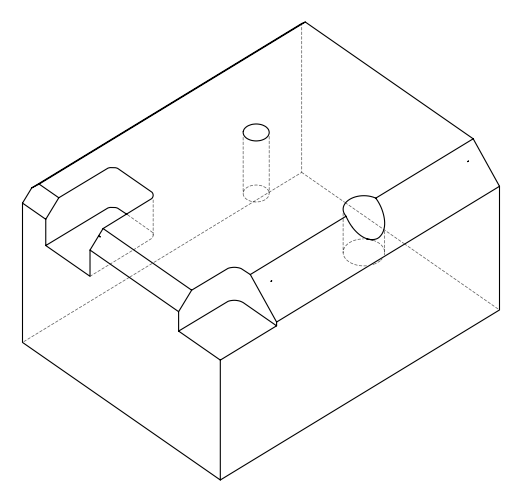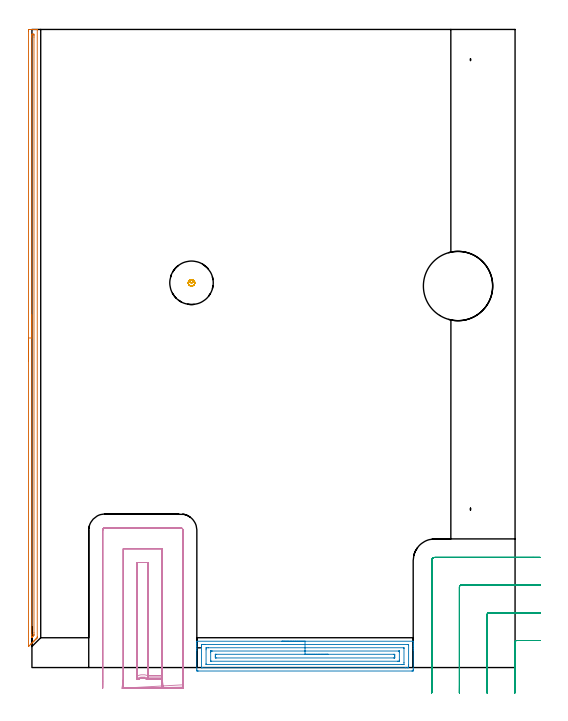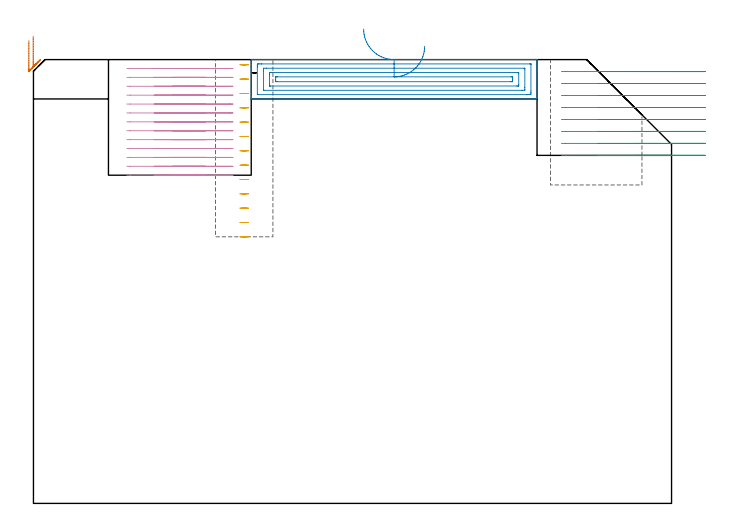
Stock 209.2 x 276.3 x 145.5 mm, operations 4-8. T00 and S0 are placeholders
(PLAN: 8 operations, 4 tool changes, 46 min)
(1 INDEXABLE_INSERT_DRILL_BLIND_HOLE_FROM_SOLID | STEP1POCKET | UGT0302_009 | 0.17 min | 29039 mm3)
(2 AREA_MILL | FG_CHAMFER_SURFACE | UGT0205_001 | 1.21 min | 2611 mm3)
(3 AREA_MILL_1 | FG_CHAMFER_SURFACE_1 | UGT0205_001 | 17.38 min | 85030 mm3)
(4 AREA_MILL_2 | FG_CHAMFER_SURFACE_2 | UGT0205_001 | 4.4 min | 1922 mm3)
(5 AREA_MILL_3 | FG_CHAMFER_SURFACE_3 | UGT0205_001 | 3.99 min | 8928 mm3)
(6 MILL_CORNER_NOTCH_RECTANGULAR | CORNER_NOTCH_RECTANGULAR | NXT0201_012 | Follow Part, ap 4, ae 75% | 5.16 min | 72690 mm3)
(7 MILL_SLOT | SLOT_PARTIAL_RECTANGULAR | NXT0201_011 | Follow Part, ap 3, ae 75% | 12.95 min | 116025 mm3)
(8 MILL_BLIND_HOLE_FROM_SOLID_MATERIAL | STEP1POCKET_1 | NXT0201_012 | Spiral | 0.7 min | 16126 mm3)
(TOOL UGT0302_009 | Indexable Insert Drill 30mm | D30 PA180 FL50 Z2)
(TOOL UGT0205_001 | Chamfer Mill 20 x 3 x 45 deg. | D20 FL50 Z2)
(TOOL NXT0201_012 | ENDMILL 16mm [2P460-1600-NA 1630] | D16 FL38 Z6)
(TOOL NXT0201_011 | ENDMILL 12mm [2P460-1200-NA 1630] | D12 FL38 Z6)
(OP 4 AREA_MILL_2)
G17 G21 G94 G90
T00 M6
G54
G17 G0 G90 X-1.5 Y132.7 S1061 M3
G43 Z155.5 H0
Z151.7
G94 G1 Y132.738 Z150.828 F250.
Y132.852 Z149.964
Y133.041 Z149.112
Y133.303 Z148.28
Y133.637 Z147.474
Y134.04 Z146.7
Y134.509 Z145.964
Y135.04 Z145.272
Y135.629 Z144.629
Y136.272 Z144.04
Y136.964 Z143.508
Y137.7 Z143.04
Y138.474 Z142.637
Y139.28 Z142.303
Y140.112 Z142.041
Y140.964 Z141.852
Y141.829 Z141.738
Y142.7 Z141.7
Y275.368
X-1.499 Y275.693 Z141.701
X-1.493 Y276.253 Z141.703
X-1.49 Y276.292 Z141.705
X-0.934 Y276.3 Z142.26
X-0.365 Z142.832
X-0.045 Z143.151
X0.524 Z143.721
X0.845 Z144.04
X1.486 Z144.685
X1.893 Z145.092
X2.258 Y276.293 Z145.45
X2.297 Y276.29 Z145.488
X2.3 Y276.139 Z145.5
Y13.278
X2.294 Y12.895 Z145.492
X2.22 Y12.82 Z145.419
X2.179 Y12.778 Z145.377
X1.786 Y12.385 Z144.984
X1.734 Y12.333 Z144.931
X1.684 Y12.283 Z144.883
X1.488 Y12.087 Z144.687
X1.438 Y12.036 Z144.635
X1.388 Y11.987 Z144.587
X1.19 Y11.79 Z144.389
X1.141 Y11.74 Z144.338
X1.093 Y11.692 Z144.291
X0.893 Y11.492 Z144.092
X0.845 Y11.443 Z144.042
X0.797 Y11.396 Z143.996
X0.595 Y11.195 Z143.794
X0.548 Y11.147 Z143.745
X0.501 Y11.101 Z143.7
X0.298 Y10.897 Z143.497
X0.252 Y10.85 Z143.449
X0.206 Y10.805 Z143.405
X0. Y10.6 Z143.199
X-0.045 Y10.554 Z143.152
X-0.09 Y10.51 Z143.109
X-0.297 Y10.302 Z142.902
X-0.341 Y10.257 Z142.856
X-0.385 Y10.214 Z142.814
X-0.595 Y10.005 Z142.604
X-0.934 Y9.664 Z142.263
X-1.058 Y9.542 Z142.142
X-1.19 Y9.41 Z142.01
X-1.379 Y9.22 Z141.818
X-1.488 Y9.112 Z141.709
X-1.496 Y9.111 Z141.702
X-1.499 Y9.112 Z141.699
X-1.5 Y9.329 Z141.7
Y142.7
X-0.086 Z143.114
Y273.056
X-0.083 Y273.908 Z143.117
X-0.081 Y273.944 Z143.119
X-0.045 Y274.29 Z143.155
X0.459 Y274.295 Z143.659
X0.845 Y274.29 Z144.045
X0.881 Y273.908 Z144.081
X0.883 Y273.869 Z144.083
X0.886 Y273.015 Z144.086
Y15.022
X0.882 Y14.17 Z144.082
X0.88 Y14.135 Z144.08
X0.845 Y13.906 Z144.045
X0.534 Y13.589 Z143.734
X0.226 Y13.278 Z143.426
X0.088 Y13.144 Z143.288
X-0.045 Y13.017 Z143.155
X-0.079 Y13.278 Z143.121
X-0.082 Y13.315 Z143.118
X-0.086 Y14.17 Z143.114
Y14.211
Y142.7
Y143.572 Z143.152
Y144.437 Z143.266
Y145.288 Z143.455
Y146.12 Z143.717
Y146.926 Z144.051
Y147.7 Z144.454
Y148.436 Z144.923
Y149.128 Z145.454
Y149.771 Z146.043
Y150.361 Z146.686
Y150.892 Z147.378
Y151.36 Z148.114
Y151.763 Z148.888
Y152.097 Z149.694
Y152.359 Z150.526
Y152.548 Z151.378
Y152.662 Z152.243
Y152.7 Z153.114
G0 Z155.5
M5
M2
(OP 5 AREA_MILL_3)
G17 G21 G94 G90
T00 M6
G54
G17 G0 G90 X108.25 Y11.4 S1061 M3
G43 Z155.5 H0
G94 G1 X108.288 Z154.628 F250.
X108.402 Z153.763
X108.591 Z152.912
X108.853 Z152.08
X109.187 Z151.274
X109.59 Z150.5
X110.059 Z149.764
X110.59 Z149.072
X111.179 Z148.429
X111.822 Z147.839
X112.514 Z147.308
X113.25 Z146.84
X114.024 Z146.437
X114.83 Z146.103
X115.662 Z145.841
X116.514 Z145.652
X117.378 Z145.538
X118.25 Z145.5
X164.974
X165.09 Y11.397 Z145.489
X165.098 Y11.306 Z145.398
X165.1 Y11.209 Z145.308
Y10.569 Z144.668
Y9.811 Z143.91
Y9.316 Z143.412
Y9.069 Z143.166
Y8.443 Z142.54
Y8.196 Z142.293
Y7.57 Z141.664
Y-0.85 Z133.247
X165.097 Y-1.163 Z132.934
X165.09 Y-1.492 Z132.604
X164.87 Y-1.497 Z132.601
X164.529 Y-1.5 Z132.6
X71.971
X71.63 Y-1.497 Z132.601
X71.41 Y-1.492 Z132.604
X71.404 Y-1.163 Z132.934
X71.4 Y-0.603 Z133.494
Y7.57 Z141.664
Y8.196 Z142.293
Y8.443 Z142.54
Y9.069 Z143.166
Y9.316 Z143.412
Y9.811 Z143.91
Y10.454 Z144.553
Y11.063 Z145.162
Y11.209 Z145.308
X71.402 Y11.306 Z145.398
X71.41 Y11.397 Z145.489
X71.526 Y11.4 Z145.5
X118.25
Y9.986 Z144.086
X162.749 Y9.985 Z144.085
X162.959 Y9.984 Z144.084
X163.07 Y9.98 Z144.08
X163.09 Y9.979 Z144.079
X163.094 Y9.965 Z144.065
X163.097 Y9.948 Z144.048
X163.1 Y9.846 Z143.946
Y1.113 Z135.213
X163.098 Y0.584 Z134.684
X163.094 Y0.245 Z134.345
X163.08 Y-0.079 Z134.021
X162.749 Y-0.083 Z134.017
X162.54 Y-0.085 Z134.015
X161.859 Y-0.086 Z134.014
X161.651
X73.751 Y-0.085 Z134.015
X73.541 Y-0.084 Z134.016
X73.43 Y-0.08 Z134.02
X73.41 Y-0.079 Z134.021
X73.406 Y-0.065 Z134.035
X73.403 Y-0.048 Z134.052
X73.4 Y0.054 Z134.154
Y8.787 Z142.887
X73.402 Y9.316 Z143.416
X73.406 Y9.655 Z143.755
X73.42 Y9.979 Z144.079
X73.751 Y9.983 Z144.083
X73.96 Y9.985 Z144.085
X74.641 Y9.986 Z144.086
X74.849
X118.25
Y8.571 Z142.671
X160.839
X160.969 Y8.569 Z142.669
X161.09 Y8.565 Z142.665
X161.096 Y8.443 Z142.543
X161.099 Y8.315 Z142.415
X161.1 Y2.202 Z136.302
X161.095 Y1.457 Z135.557
X161.093 Y1.336 Z135.436
X160.969 Y1.333 Z135.433
X160.21 Y1.329 Z135.429
X160.079 Y1.328 Z135.428
X75.661 Y1.329 Z135.429
X75.531 Y1.331 Z135.431
X75.41 Y1.335 Z135.435
X75.404 Y1.457 Z135.557
X75.401 Y1.585 Z135.685
X75.4 Y7.698 Z141.798
X75.405 Y8.443 Z142.543
X75.407 Y8.564 Z142.664
X75.531 Y8.567 Z142.667
X76.29 Y8.571 Z142.671
X76.421
X118.25
Y7.157 Z141.257
X158.72
X158.997 Y7.155 Z141.255
X159.046 Y7.153 Z141.253
X159.09 Y7.149 Z141.249
X159.093 Y7.081 Z141.181
X159.1 Y6.785 Z140.885
Y3.203 Z137.303
X159.094 Y2.811 Z136.911
X159.09 Y2.763 Z136.863
X159.083 Y2.749 Z136.849
X159.05 Y2.747 Z136.847
X158.925 Y2.744 Z136.844
X158.769 Y2.743 Z136.843
X158.299
X77.78
X77.503 Y2.745 Z136.845
X77.454 Y2.747 Z136.847
X77.41 Y2.751 Z136.851
X77.407 Y2.819 Z136.919
X77.4 Y3.116 Z137.216
X77.401 Y6.697 Z140.797
X77.406 Y7.089 Z141.189
X77.41 Y7.137 Z141.237
X77.417 Y7.151 Z141.251
X77.45 Y7.153 Z141.253
X77.575 Y7.156 Z141.256
X77.732 Y7.157 Z141.257
X78.201
X118.25
Y5.743 Z139.843
X156.602
X156.936 Y5.737 Z139.837
X157.09 Y5.733 Z139.833
X157.094 Y5.643 Z139.743
X157.1 Y5.254 Z139.354
Y4.95 Z139.05
X157.099 Y4.381 Z138.481
X157.094 Y4.191 Z138.291
X157.09 Y4.163 Z138.263
X157.074 Y4.161 Z138.261
X157.024 Y4.158 Z138.258
X156.923 Y4.157 Z138.257
X156.519
X79.899
X79.564 Y4.163 Z138.263
X79.41 Y4.167 Z138.267
X79.406 Y4.257 Z138.357
X79.401 Y4.646 Z138.746
X79.4 Y4.95 Z139.05
X79.401 Y5.519 Z139.619
X79.406 Y5.709 Z139.809
X79.41 Y5.737 Z139.837
X79.426 Y5.739 Z139.839
X79.476 Y5.742 Z139.842
X79.577 Y5.743 Z139.843
X79.981
X118.25
X119.122 Z139.881
X119.987 Z139.995
X120.838 Z140.184
X121.67 Z140.446
X122.476 Z140.78
X123.25 Z141.183
X123.986 Z141.652
X124.678 Z142.183
X125.321 Z142.772
X125.91 Z143.415
X126.442 Z144.107
X126.91 Z144.843
X127.313 Z145.617
X127.647 Z146.423
X127.909 Z147.255
X128.098 Z148.107
X128.212 Z148.971
X128.25 Z149.843
G0 Z155.5
M5
M2
(OP 6 MILL_CORNER_NOTCH_RECTANGULAR)
G17 G21 G94 G90
T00 M6
G54
G17 G0 G90 X220.2 Y11.722 S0 M3
G43 Z155.5 H1
Z141.575
G94 G1 X217.2 Y11.701 F250.
X216.946 Y11.7 F500.
X209.896
G3 X209.1 Y10.904 R0.8
G1 Y-7.758
X209.099 Y-8.
X209.079 Y-11. F250.
G0 Z155.5
X220.2 Y23.733
Z141.575
G1 X217.2 Y23.701
G2 X216.946 Y23.7 R24. F500.
G1 X197.896
G3 X197.1 Y22.904 R0.8
G1 Y-7.758
G2 X197.099 Y-8. R24.
G1 X197.069 Y-11. F250.
G0 Z155.5
X220.199 Y35.766
Z141.575
G1 X217.2 Y35.703
G2 X216.946 Y35.7 R12. F500.
G1 X185.897
G3 X185.1 Y34.903 R0.8
G1 Y-7.758
G2 X185.098 Y-8. R12.
G1 X185.037 Y-10.999 F250.
G0 Z155.5
X219.946 Y47.7
Z141.575
G1 X216.946
X174.5 F500.
G3 X173.1 Y46.3 R1.4
G1 Y-7.758
Y-10.758 F250.
G0 Z155.5
X220.2 Y11.722
Z137.65
G1 X217.2 Y11.701
X216.946 Y11.7 F500.
X209.896
G3 X209.1 Y10.904 R0.8
G1 Y-8.
Y-11. F250.
G0 Z155.5
X220.2 Y23.733
Z137.65
G1 X217.2 Y23.701
G2 X216.946 Y23.7 R24. F500.
G1 X197.896
G3 X197.1 Y22.904 R0.8
G1 Y-8.
Y-11. F250.
G0 Z155.5
X220.199 Y35.766
Z137.65
G1 X217.2 Y35.703
G2 X216.946 Y35.7 R12. F500.
G1 X185.897
G3 X185.1 Y34.903 R0.8
G1 Y-8.
Y-11. F250.
G0 Z155.5
X219.946 Y47.7
Z137.65
G1 X216.946
X174.5 F500.
G3 X173.1 Y46.3 R1.4
G1 Y-8.
Y-11. F250.
G0 Z155.5
X220.2 Y11.722
Z133.725
G1 X217.2 Y11.701
X216.946 Y11.7 F500.
X209.896
G3 X209.1 Y10.904 R0.8
G1 Y-8.
Y-11. F250.
G0 Z155.5
X220.2 Y23.733
Z133.725
G1 X217.2 Y23.701
G2 X216.946 Y23.7 R24. F500.
G1 X197.896
G3 X197.1 Y22.904 R0.8
G1 Y-8.
Y-11. F250.
G0 Z155.5
X220.199 Y35.766
Z133.725
G1 X217.2 Y35.703
G2 X216.946 Y35.7 R12. F500.
G1 X185.897
G3 X185.1 Y34.903 R0.8
G1 Y-8.
Y-11. F250.
G0 Z155.5
X219.946 Y47.7
Z133.725
G1 X216.946
X174.5 F500.
G3 X173.1 Y46.3 R1.4
G1 Y-8.
Y-11. F250.
G0 Z155.5
X220.2 Y11.722
Z129.8
G1 X217.2 Y11.701
G2 X216.946 Y11.7 R36. F500.
G1 X209.896
G3 X209.1 Y10.904 R0.8
G1 Y-8.
Y-11. F250.
G0 Z155.5
X220.2 Y23.733
Z129.8
G1 X217.2 Y23.701
G2 X216.946 Y23.7 R24. F500.
G1 X197.896
G3 X197.1 Y22.904 R0.8
G1 Y-8.
Y-11. F250.
G0 Z155.5
X220.199 Y35.766
Z129.8
G1 X217.2 Y35.703
G2 X216.946 Y35.7 R12. F500.
G1 X185.897
G3 X185.1 Y34.903 R0.8
G1 Y-8.
Y-11. F250.
G0 Z155.5
X219.946 Y47.7
Z129.8
G1 X216.946
X174.5 F500.
G3 X173.1 Y46.3 R1.4
G1 Y-8.
Y-11. F250.
G0 Z155.5
X220.2 Y11.713
Z125.875
G1 X217.2 Y11.7
X217.047 F500.
X209.896
G3 X209.1 Y10.904 R0.8
G1 Y-8.
Y-11. F250.
G0 Z155.5
X220.2 Y23.72
Z125.875
G1 X217.2 Y23.7
X217.047 F500.
X197.896
G3 X197.1 Y22.904 R0.8
G1 Y-8.
Y-11. F250.
G0 Z155.5
X220.2 Y35.739
Z125.875
G1 X217.2 Y35.701
X217.047 Y35.7 F500.
X185.897
G3 X185.1 Y34.903 R0.8
G1 Y-8.
Y-11. F250.
G0 Z155.5
X220.047 Y47.7
Z125.875
G1 X217.047
X174.5 F500.
G3 X173.1 Y46.3 R1.4
G1 Y-8.
Y-11. F250.
G0 Z155.5
X220.2 Y11.7
Z121.95
G1 X217.2
X209.896 F500.
G3 X209.1 Y10.904 R0.8
G1 Y-8.
Y-11. F250.
G0 Z155.5
X220.2 Y23.7
Z121.95
G1 X217.2
X197.896 F500.
G3 X197.1 Y22.904 R0.8
G1 Y-8.
Y-11. F250.
G0 Z155.5
X220.2 Y35.7
Z121.95
G1 X217.2
X185.897 F500.
G3 X185.1 Y34.903 R0.8
G1 Y-8.
Y-11. F250.
G0 Z155.5
X220.2 Y47.7
Z121.95
G1 X217.2
X174.5 F500.
G3 X173.1 Y46.3 R1.4
G1 Y-8.
Y-11. F250.
G0 Z155.5
X220.2 Y11.7
Z118.025
G1 X217.2
X209.896 F500.
G3 X209.1 Y10.904 R0.8
G1 Y-8.
Y-11. F250.
G0 Z155.5
X220.2 Y23.7
Z118.025
G1 X217.2
X197.896 F500.
G3 X197.1 Y22.904 R0.8
G1 Y-8.
Y-11. F250.
G0 Z155.5
X220.2 Y35.7
Z118.025
G1 X217.2
X185.897 F500.
G3 X185.1 Y34.903 R0.8
G1 Y-8.
Y-11. F250.
G0 Z155.5
X220.2 Y47.7
Z118.025
G1 X217.2
X174.5 F500.
G3 X173.1 Y46.3 R1.4
G1 Y-8.
Y-11. F250.
G0 Z155.5
X220.2 Y11.7
Z114.1
G1 X217.2
X209.896 F500.
G3 X209.1 Y10.904 R0.8
G1 Y-8.
Y-11. F250.
G0 Z155.5
X220.2 Y23.7
Z114.1
G1 X217.2
X197.896 F500.
G3 X197.1 Y22.904 R0.8
G1 Y-8.
Y-11. F250.
G0 Z155.5
X220.2 Y35.7
Z114.1
G1 X217.2
X185.897 F500.
G3 X185.1 Y34.903 R0.8
G1 Y-8.
Y-11. F250.
G0 Z155.5
X220.2 Y47.7
Z114.1
G1 X217.2
X174.5 F500.
G3 X173.1 Y46.3 R1.4
G1 Y-8.
Y-11. F250.
G0 Z155.5
M5
M2
(OP 7 MILL_SLOT)
G17 G21 G94 G90
T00 M6
G54
G17 G0 G90 X57.04 Y-8.956 S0 M3
G43 Z155.5 H1
Z142.585
G94 G1 X56.531 Y-6. F250.
G2 X56.4 Y-4.472 R9. F500.
G1 Y-3.582
X50.4
G3 X45.6 Y-3.582 R6.
G1 Y45.5
X50.4
Y-3.582
X56.4
Y51.5
X39.6
Y-4.473
G2 X39.469 Y-6. R9.
G1 X38.96 Y-8.956 F250.
X65.4 Y-7.472
Y-4.472
Y59.4 F500.
G3 X64.3 Y60.5 R1.1
G1 X31.7
G3 X30.6 Y59.4 R1.1
G1 Y-4.473
Y-7.473 F250.
G0 X56.587 Y-8.995 Z139.669
G1 X56.415 Y-6.
G2 X56.4 Y-5.483 R9. F500.
G1 Y-4.592
X50.4
G3 X45.6 Y-4.592 R6.
G1 Y45.5
X50.4
Y-4.592
X56.4
Y51.5
X39.6
Y-5.482
G2 X39.585 Y-6. R9.
G1 X39.413 Y-8.995 F250.
X65.4 Y-8.483
Y-5.483
Y59.4 F500.
G3 X64.3 Y60.5 R1.1
G1 X31.7
G3 X30.6 Y59.4 R1.1
G1 Y-5.482
Y-8.482 F250.
G0 X56.4 Y-9. Z136.754
G1 Y-6.
Y-5.11 F500.
X50.4
G3 X45.6 Y-5.11 R6.
G1 Y45.5
X50.4
Y-5.11
X56.4
Y51.5
X39.6
Y-6.
Y-9. F250.
X65.4
Y-6.
Y59.4 F500.
G3 X64.3 Y60.5 R1.1
G1 X31.7
G3 X30.6 Y59.4 R1.1
G1 Y-6.
Y-9. F250.
G0 X56.4 Z133.838
G1 Y-6.
Y-5.11 F500.
X50.4
G3 X45.6 Y-5.11 R6.
G1 Y45.5
X50.4
Y-5.11
X56.4
Y51.5
X39.6
Y-6.
Y-9. F250.
X65.4
Y-6.
Y59.4 F500.
G3 X64.3 Y60.5 R1.1
G1 X31.7
G3 X30.6 Y59.4 R1.1
G1 Y-6.
Y-9. F250.
G0 X56.4 Z130.923
G1 Y-6.
Y-5.11 F500.
X50.4
G3 X45.6 Y-5.11 R6.
G1 Y45.5
X50.4
Y-5.11
X56.4
Y51.5
X39.6
Y-6.
Y-9. F250.
X65.4
Y-6.
Y59.4 F500.
G3 X64.3 Y60.5 R1.1
G1 X31.7
G3 X30.6 Y59.4 R1.1
G1 Y-6.
Y-9. F250.
G0 X56.4 Z128.008
G1 Y-6.
Y-5.11 F500.
X50.4
G3 X45.6 Y-5.11 R6.
G1 Y45.5
X50.4
Y-5.11
X56.4
Y51.5
X39.6
Y-6.
Y-9. F250.
X65.4
Y-6.
Y59.4 F500.
G3 X64.3 Y60.5 R1.1
G1 X31.7
G3 X30.6 Y59.4 R1.1
G1 Y-6.
Y-9. F250.
G0 X56.4 Z125.092
G1 Y-6.
Y-5.11 F500.
X50.4
G3 X45.6 Y-5.11 R6.
G1 Y45.5
X50.4
Y-5.11
X56.4
Y51.5
X39.6
Y-6.
Y-9. F250.
X65.4
Y-6.
Y59.4 F500.
G3 X64.3 Y60.5 R1.1
G1 X31.7
G3 X30.6 Y59.4 R1.1
G1 Y-6.
Y-9. F250.
G0 X56.4 Z122.177
G1 Y-6.
Y-5.11 F500.
X50.4
G3 X45.6 Y-5.11 R6.
G1 Y45.5
X50.4
Y-5.11
X56.4
Y51.5
X39.6
Y-6.
Y-9. F250.
X65.4
Y-6.
Y59.4 F500.
G3 X64.3 Y60.5 R1.1
G1 X31.7
G3 X30.6 Y59.4 R1.1
G1 Y-6.
Y-9. F250.
G0 X56.4 Z119.262
G1 Y-6.
Y-5.11 F500.
X50.4
G3 X45.6 Y-5.11 R6.
G1 Y45.5
X50.4
Y-5.11
X56.4
Y51.5
X39.6
Y-6.
Y-9. F250.
X65.4
Y-6.
Y59.4 F500.
G3 X64.3 Y60.5 R1.1
G1 X31.7
G3 X30.6 Y59.4 R1.1
G1 Y-6.
Y-9. F250.
G0 X56.4 Z116.346
G1 Y-6.
Y-5.11 F500.
X50.4
G3 X45.6 Y-5.11 R6.
G1 Y45.5
X50.4
Y-5.11
X56.4
Y51.5
X39.6
Y-6.
Y-9. F250.
X65.4
Y-6.
Y59.4 F500.
G3 X64.3 Y60.5 R1.1
G1 X31.7
G3 X30.6 Y59.4 R1.1
G1 Y-6.
Y-9. F250.
G0 X56.4 Z113.431
G1 Y-6.
Y-5.11 F500.
X50.4
G3 X45.6 Y-5.11 R6.
G1 Y45.5
X50.4
Y-5.11
X56.4
Y51.5
X39.6
Y-6.
Y-9. F250.
X65.4
Y-6.
Y59.4 F500.
G3 X64.3 Y60.5 R1.1
G1 X31.7
G3 X30.6 Y59.4 R1.1
G1 Y-6.
Y-9. F250.
G0 X56.4 Z110.515
G1 Y-6.
Y-5.11 F500.
X50.4
G3 X45.6 Y-5.11 R6.
G1 Y45.5
X50.4
Y-5.11
X56.4
Y51.5
X39.6
Y-6.
Y-9. F250.
X65.4
Y-6.
Y59.4 F500.
G3 X64.3 Y60.5 R1.1
G1 X31.7
G3 X30.6 Y59.4 R1.1
G1 Y-6.
Y-9. F250.
G0 X56.4 Z107.6
G1 Y-6.
Y-5.11 F500.
X50.4
G3 X45.6 Y-5.11 R6.
G1 Y45.5
X50.4
Y-5.11
X56.4
Y51.5
X39.6
Y-6.
Y-9. F250.
X65.4
Y-6.
Y59.4 F500.
G3 X64.3 Y60.5 R1.1
G1 X31.7
G3 X30.6 Y59.4 R1.1
G1 Y-6.
Y-9. F250.
G0 Z155.5
M5
M2
(OP 8 MILL_BLIND_HOLE_FROM_SOLID_MATERIAL)
G17 G21 G94 G90
T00 M6
G54
G17 G0 G90 X69.1 Y166.6 S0 M3
G43 Z155.5 H1
Z143.8
G94 G3 X69.8 Y167.3 R0.7 F250.
X69.1 Y168. R0.7
X67.7 Y166.6 R1.4
X69.1 Y168. R-1.4
X68.4 Y167.3 R0.7
X69.1 Y166.6 R0.7
G0 Z139.1
G3 X69.8 Y167.3 R0.7
X69.1 Y168. R0.7
X67.7 Y166.6 R1.4
X69.1 Y168. R-1.4
X68.4 Y167.3 R0.7
X69.1 Y166.6 R0.7
G0 Z134.4
G3 X69.8 Y167.3 R0.7
X69.1 Y168. R0.7
X67.7 Y166.6 R1.4
X69.1 Y168. R-1.4
X68.4 Y167.3 R0.7
X69.1 Y166.6 R0.7
G0 Z129.7
G3 X69.8 Y167.3 R0.7
X69.1 Y168. R0.7
X67.7 Y166.6 R1.4
X69.1 Y168. R-1.4
X68.4 Y167.3 R0.7
X69.1 Y166.6 R0.7
G0 Z125.
G3 X69.8 Y167.3 R0.7
X69.1 Y168. R0.7
X67.7 Y166.6 R1.4
X69.1 Y168. R-1.4
X68.4 Y167.3 R0.7
X69.1 Y166.6 R0.7
G0 Z120.3
G3 X69.8 Y167.3 R0.7
X69.1 Y168. R0.7
X67.7 Y166.6 R1.4
X69.1 Y168. R-1.4
X68.4 Y167.3 R0.7
X69.1 Y166.6 R0.7
G0 Z115.6
G3 X69.8 Y167.3 R0.7
X69.1 Y168. R0.7
X67.7 Y166.6 R1.4
X69.1 Y168. R-1.4
X68.4 Y167.3 R0.7
X69.1 Y166.6 R0.7
G0 Z110.9
G3 X69.8 Y167.3 R0.7
X69.1 Y168. R0.7
X67.7 Y166.6 R1.4
X69.1 Y168. R-1.4
X68.4 Y167.3 R0.7
X69.1 Y166.6 R0.7
G0 Z106.2
G3 X69.8 Y167.3 R0.7
X69.1 Y168. R0.7
X67.7 Y166.6 R1.4
X69.1 Y168. R-1.4
X68.4 Y167.3 R0.7
X69.1 Y166.6 R0.7
G0 Z101.5
G3 X69.8 Y167.3 R0.7
X69.1 Y168. R0.7
X67.7 Y166.6 R1.4
X69.1 Y168. R-1.4
X68.4 Y167.3 R0.7
X69.1 Y166.6 R0.7
G0 Z96.8
G3 X69.8 Y167.3 R0.7
X69.1 Y168. R0.7
X67.7 Y166.6 R1.4
X69.1 Y168. R-1.4
X68.4 Y167.3 R0.7
X69.1 Y166.6 R0.7
G0 Z92.1
G3 X69.8 Y167.3 R0.7
X69.1 Y168. R0.7
X67.7 Y166.6 R1.4
X69.1 Y168. R-1.4
X68.4 Y167.3 R0.7
X69.1 Y166.6 R0.7
G0 Z87.4
G3 X69.8 Y167.3 R0.7
X69.1 Y168. R0.7
X67.7 Y166.6 R1.4
X69.1 Y168. R-1.4
X68.4 Y167.3 R0.7
X69.1 Y166.6 R0.7
G0 Z155.5
M5
M2
